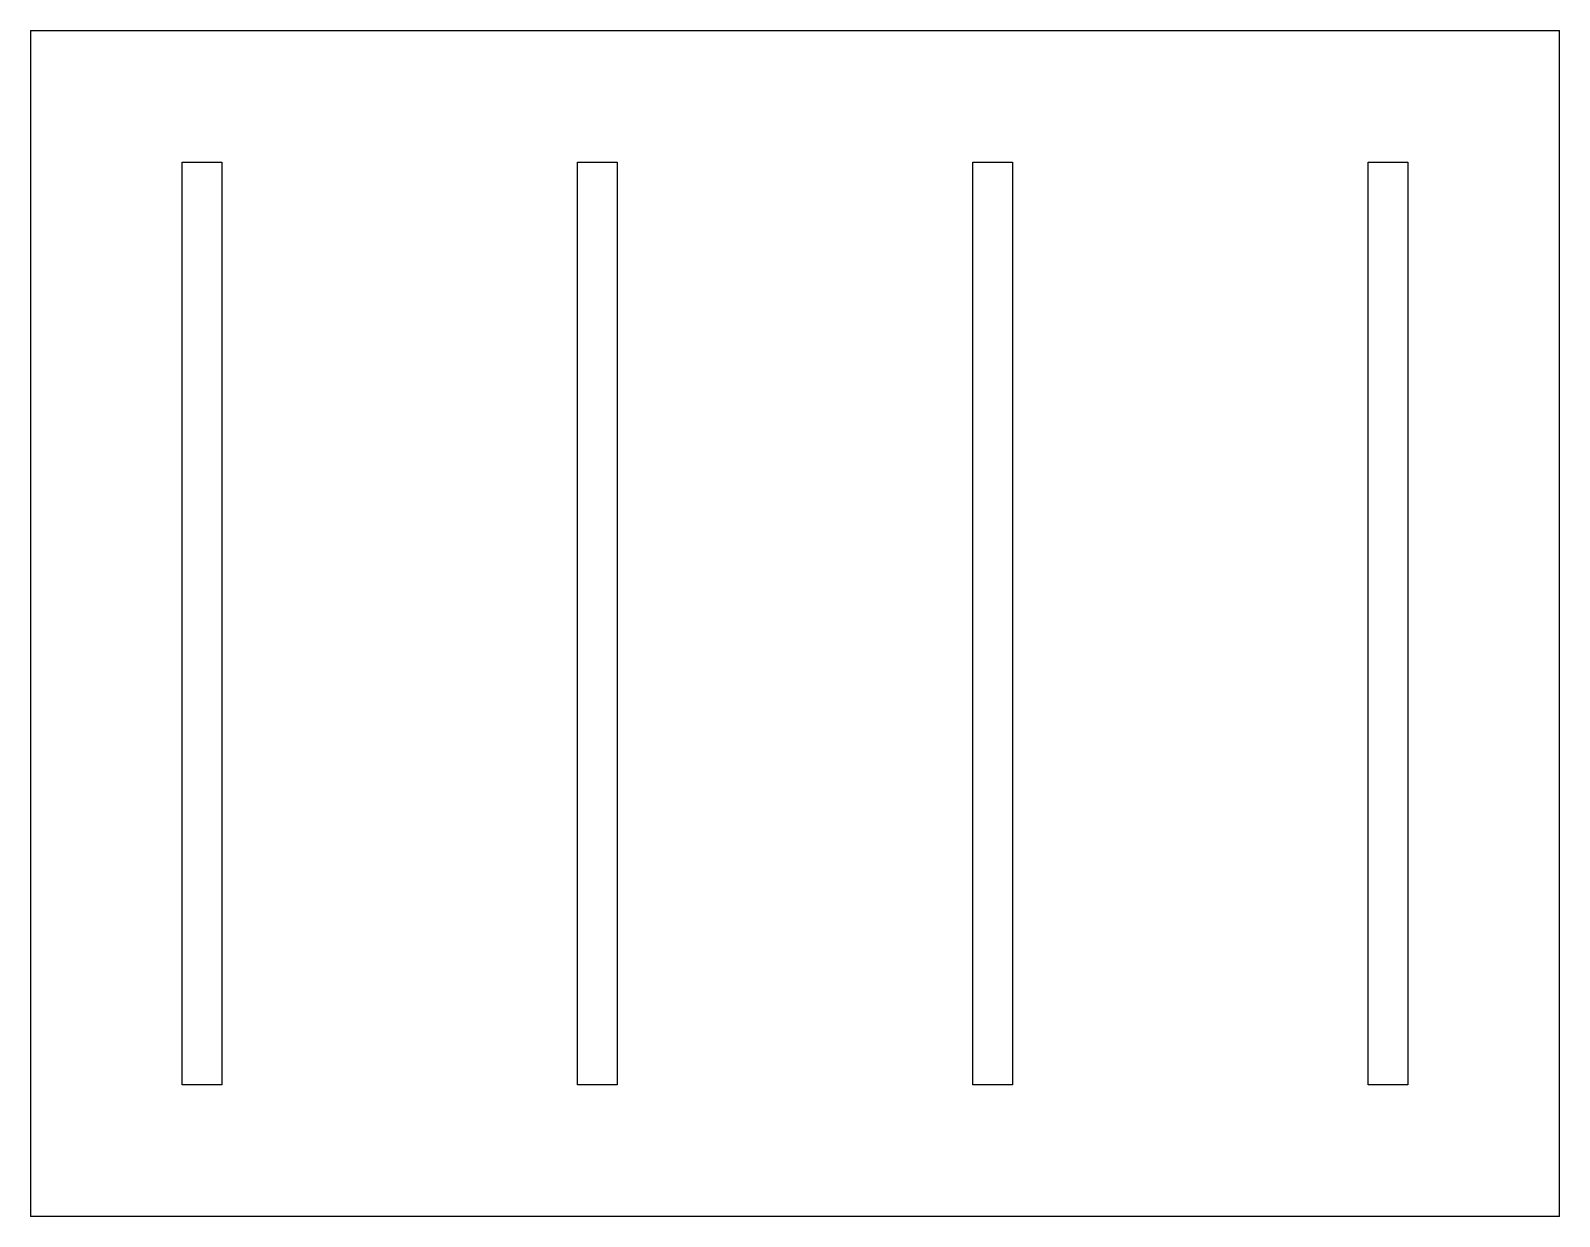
# Model space of a CAD drawing. Extents: x 0 to 58, y 0 to 45.
import ezdxf

# ---------------------------------------------------------------- set-up
doc = ezdxf.new("R2010")
doc.units = 0
doc.layers.add('LAYER1', color=7, linetype='CONTINUOUS')

msp = doc.modelspace()

# ---------------------------------------------------------------- linework, layer by layer
at = {"layer": 'LAYER1', "color": 7}
for p, q in [((0, 45), (0, 0)), ((0, 45), (58, 45)), ((58, 0), (58, 45)), ((5.75, 40), (7.25, 40)), ((5.75, 5), (5.75, 40)), ((7.25, 40), (7.25, 5)), ((20.75, 40), (22.25, 40)), ((20.75, 5), (20.75, 40)), ((22.25, 40), (22.25, 5)), ((35.75, 40), (37.25, 40)), ((35.75, 5), (35.75, 40)), ((37.25, 40), (37.25, 5)), ((50.75, 40), (52.25, 40)), ((50.75, 5), (50.75, 40)), ((52.25, 40), (52.25, 5)), ((7.25, 5), (5.75, 5)), ((22.25, 5), (20.75, 5)), ((37.25, 5), (35.75, 5)), ((52.25, 5), (50.75, 5)), ((58, 0), (0, 0))]:
    msp.add_line(p, q, dxfattribs=at)

doc.saveas('drawing.dxf')
